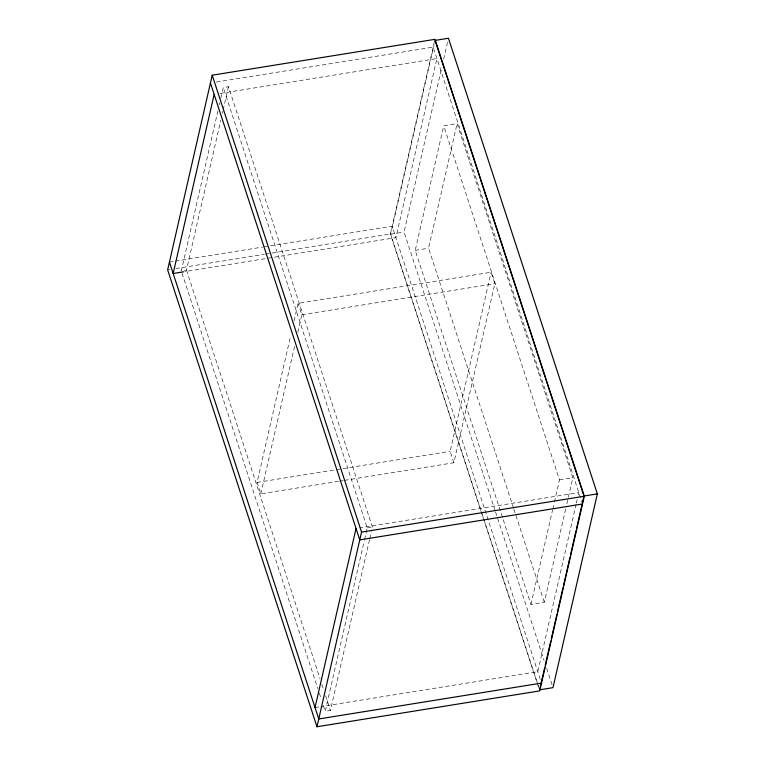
<?xml version="1.0" encoding="UTF-8"?>
<svg xmlns="http://www.w3.org/2000/svg" width="765" height="765" viewBox="0 0 765 765"><rect width="100%" height="100%" fill="white"/><g stroke="black" fill="none" stroke-linecap="round" stroke-linejoin="round"><path stroke-width="0.57" stroke-dasharray="3.83 2.87" d="M217.968 110.734L181.286 270.925L186.478 270.093L220.769 120.344M219.297 104.939L219.823 102.615M220.884 97.968L223.284 87.526L228.477 86.684L372.421 527.075L371.627 530.566M222.366 113.383L222.892 111.059M223.16 109.902L228.477 86.684M338.503 481.328L260.817 493.836L257.078 482.419L290.633 335.892M294.095 320.774L298.092 303.332L491.13 272.244L494.859 283.672L453.855 462.749L344.384 480.382M260.817 493.836L294.63 346.153M297.824 332.201L301.821 314.759L298.092 303.332M538.244 686.348L390.389 233.985L434.702 40.449M539.239 688.682L390.695 234.186L434.004 45.039M495.185 510.848L404.054 232.034L441.788 67.263M443.652 59.135L447.64 41.731M565.641 509.146L544.307 602.294L530.948 604.446L415.213 250.346L443.738 125.776L457.097 123.624L572.842 477.714L566.702 504.489M513.525 508.094L428.572 248.195L457.097 123.624M369.495 539.851L330.423 710.484L325.221 711.326L364.303 540.683M364.57 539.526L367.219 527.917L223.284 87.526M369.763 538.684L371.36 531.723M453.855 462.749L450.126 451.331L491.13 272.244M530.948 604.446L552.54 510.14M552.808 508.974L554.137 503.15M554.405 501.983L559.473 479.865L443.738 125.776M576.122 504.221L537.776 671.67L320.927 706.592M576.38 503.054L577.183 499.574M578.244 494.917L578.78 492.593L359.579 527.888M216.332 82.037L433.181 47.124L582.146 502.882M220.062 93.464L436.911 58.542L395.907 237.628L184.948 271.594M169.428 262.07L174.143 261.314M175.319 261.123L262.529 247.076M263.715 246.885L392.168 226.201L540.396 679.693M167.65 269.854L170.002 269.481M175.893 268.525L264.288 254.296M265.465 254.104L390.389 233.985M390.695 234.186L404.054 232.034M415.213 250.346L428.572 248.195M301.821 314.759L494.859 283.672M257.078 482.419L450.126 451.331M339.679 481.137L343.208 480.573M559.473 479.865L572.842 477.714M367.219 527.917L372.421 527.075M315.027 707.539L319.741 706.784M513.889 509.232L544.307 602.294M495.557 511.986L544.087 660.463M546.679 668.39L552.607 686.53M186.478 270.093L320.038 678.708M321.893 684.379L323.748 690.059M325.603 695.729L330.423 710.484M182.022 273.201L317.81 688.624M319.292 693.167L321.147 698.837M323.375 705.646L325.221 711.326"/><path stroke-width="1.15" d="M212.221 75.2L167.65 269.854L316.978 726.75L539.727 690.881L584.297 496.227L434.96 39.331L212.221 75.2L361.558 532.096L316.978 726.75M214.171 94.411L173.158 273.497L183.772 271.785M315.027 707.539L356.041 528.462M544.661 667.769L539.612 689.81L552.98 687.659L597.35 493.874L448.433 38.25L435.065 40.402L583.991 496.026L597.35 493.874M545.196 665.445L550.771 641.08M551.307 638.756L556.882 614.391M557.417 612.067L563.002 587.702M563.528 585.378L569.906 557.532M570.441 555.208L576.016 530.843M576.552 528.519L582.127 504.154M582.662 501.83L583.724 497.183M361.558 532.096L584.297 496.227M582.509 504.011L359.77 539.88L210.432 82.993M541.505 683.097L318.766 718.966L169.428 262.07"/></g></svg>
